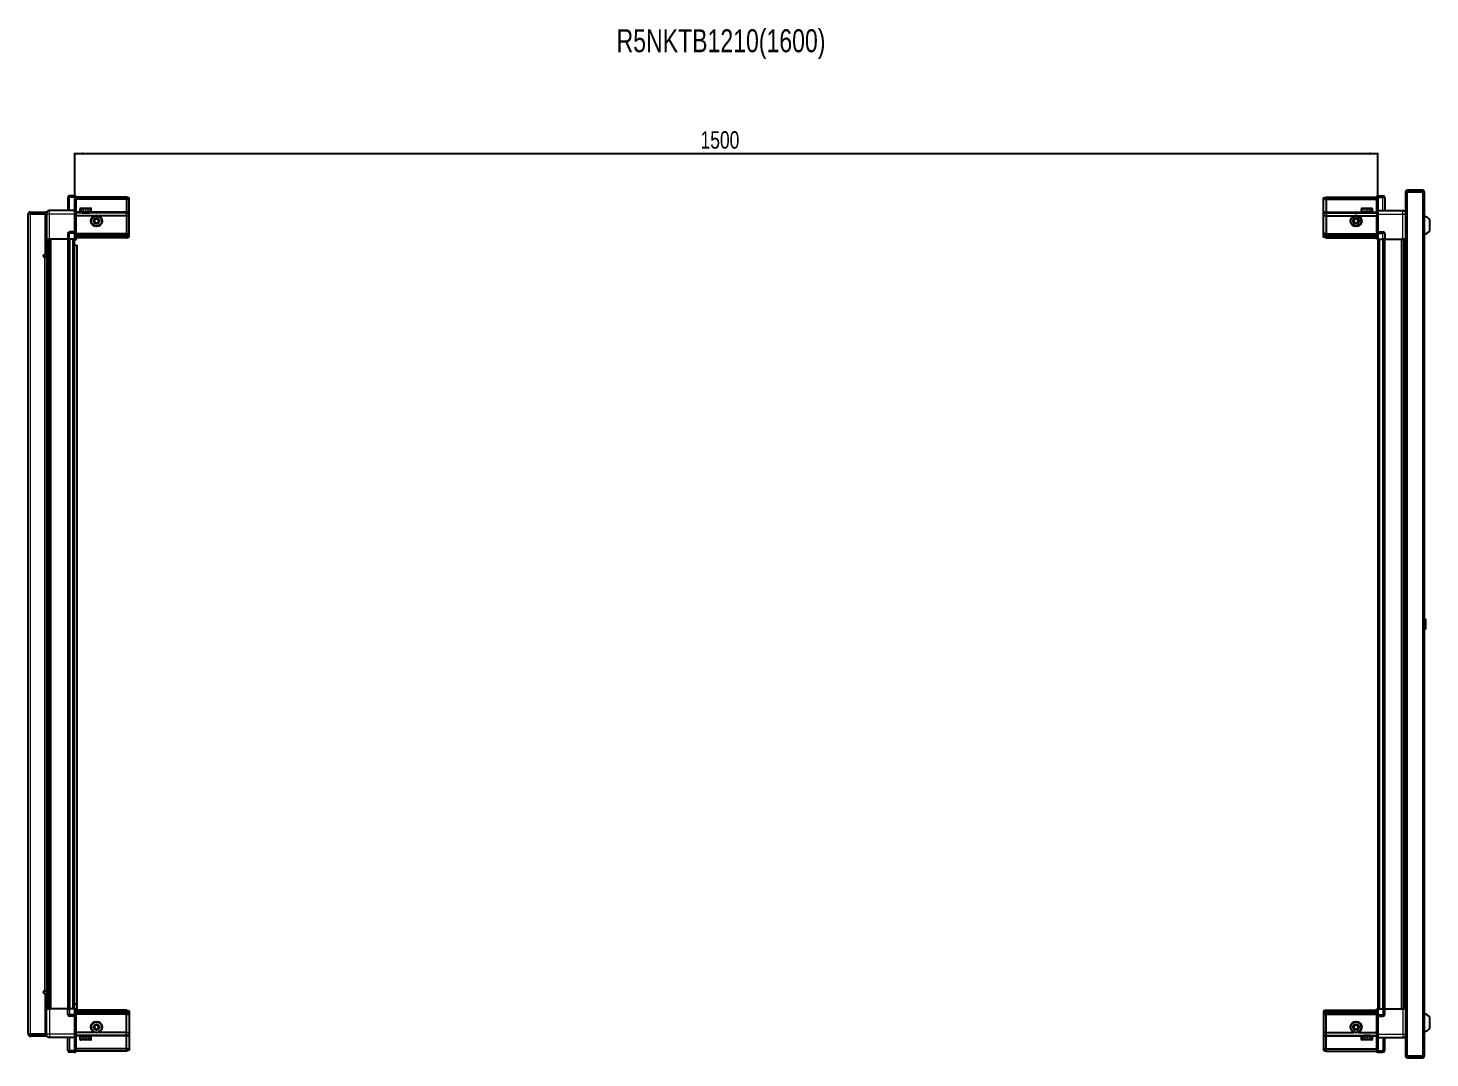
# Model space of a CAD drawing. Header units: millimetres. Extents: x 1315 to 5846, y -1245 to 1862.
# Drawn here: x 2843 to 4457, y 677 to 1862 of the extents above; entities that cross this region are included whole.
import ezdxf

# ---------------------------------------------------------------- set-up
doc = ezdxf.new("R2010")
doc.units = ezdxf.units.MM
doc.layers.add('FORMAT', color=7, linetype='Continuous')
doc.styles.add('SLDTEXTSTYLE0', font='TXT', dxfattribs={"width": 0.75})
doc.dimstyles.new('SLDDIMSTYLE0', dxfattribs={"dimtxt": 20, "dimasz": 10, "dimexe": 0, "dimexo": 0.0625, "dimgap": 5, "dimtad": 2, "dimdec": 1, "dimrnd": 1e-09, "dimzin": 12, "dimdsep": 46, "dimtxsty": 'SLDTEXTSTYLE0', "dimsah": 1, "dimcen": 0.09, "dimadec": 0, "dimazin": 3, "dimtfac": 1, "dimtofl": 0, "dimtmove": 0, "dimatfit": 3, "dimfxl": 0, "dimfrac": 2, "dimtolj": 1, "dimtzin": 12, "dimarcsym": 0})

# ---------------------------------------------------------------- blocks, each defined once
blk = doc.blocks.new('_D_6')
at = {"layer": 'FORMAT'}
for p, q in [((2897, 1619.3), (2897, 1718.8)), ((2897, 1717.8), (4397, 1717.8)), ((4397, 1619.3), (4397, 1718.8))]:
    blk.add_line(p, q, dxfattribs=at)
for points in [[(2897, 1717.8), (2907, 1716.3), (2907, 1719.4)], [(4397, 1717.8), (4387, 1719.4), (4387, 1716.3)]]:
    blk.add_solid(points, dxfattribs=at)
at = {"layer": 'FORMAT', "insert": (3617.4, 1743.6), "char_height": 20, "attachment_point": 1, "style": 'SLDTEXTSTYLE0'}
blk.add_mtext('1500', dxfattribs=at)

msp = doc.modelspace()

# ---------------------------------------------------------------- linework, layer by layer
at = {"color": 7, "linetype": 'Continuous', "lineweight": 25}
for p, q in [((2889.13, 1667.32), (2889.13, 1652.32)), ((2897.13, 1669.32), (2891.13, 1669.32)), ((2897.13, 1669.32), (2897.46, 1669.32)), ((2897.13, 1669.32), (2897.13, 1667.32)), ((2897.13, 1652.52), (2897.13, 1667.32)), ((2897.13, 1652.52), (2897.13, 1667.32)), ((2898.33, 1668.82), (2897.46, 1669.32)), ((2898.33, 1667.32), (2898.33, 1668.82)), ((2956.63, 1667.82), (2898.33, 1667.82)), ((2898.33, 1667.32), (2898.33, 1652.52)), ((2956.63, 1665.32), (2898.33, 1665.32)), ((2956.63, 1667.82), (2956.63, 1665.32)), ((2959.63, 1667.02), (2956.63, 1667.82)), ((2956.63, 1665.32), (2956.63, 1650.82)), ((2959.63, 1665.17), (2956.63, 1665.32)), ((2959.63, 1665.17), (2959.63, 1667.02)), ((2959.63, 1650.82), (2959.63, 1665.17)), ((4334.33, 1667.02), (4337.33, 1667.82)), ((4334.33, 1665.17), (4334.33, 1667.02)), ((4334.33, 1665.17), (4337.33, 1665.32)), ((4334.33, 1650.82), (4334.33, 1665.17)), ((4337.33, 1667.82), (4337.33, 1665.32)), ((4337.33, 1667.82), (4395.63, 1667.82)), ((4337.33, 1665.32), (4337.33, 1650.82)), ((4337.33, 1665.32), (4395.63, 1665.32)), ((4396.49, 1669.32), (4395.63, 1668.82)), ((4396.49, 1669.32), (4395.63, 1668.82)), ((4395.63, 1668.82), (4395.63, 1667.32)), ((4395.63, 1652.52), (4395.63, 1667.32)), ((4396.83, 1669.32), (4396.49, 1669.32)), ((4396.83, 1669.32), (4396.49, 1669.32)), ((4396.83, 1669.32), (4396.83, 1669.32)), ((4396.83, 1667.32), (4396.83, 1669.32)), ((4396.83, 1669.32), (4402.83, 1669.32)), ((4396.83, 1667.32), (4396.83, 1652.52)), ((4404.83, 1667.32), (4404.83, 1652.32)), ((4428.83, 1673.72), (4428.83, 1661.32)), ((4430.33, 1673.72), (4430.33, 1661.32)), ((4430.83, 1660.82), (4430.83, 1673.72)), ((4430.83, 1673.72), (4448.23, 1673.72)), ((4448.23, 1675.82), (4430.93, 1675.82)), ((4448.23, 1674.32), (4430.93, 1674.32)), ((4448.23, 1674.32), (4448.23, 1675.82)), ((4448.23, 1673.72), (4450.33, 1673.72)), ((4450.33, 1673.72), (4450.33, 678.92)), ((2845.13, 1648.47), (2843.63, 1648.47)), ((2843.63, 1647.97), (2843.63, 1648.47)), ((2843.63, 704.67), (2843.63, 1647.97)), ((2845.73, 1649.07), (2845.73, 1650.57)), ((2845.73, 1650.57), (2846.63, 1650.57)), ((2845.73, 1649.07), (2846.63, 1649.07)), ((2845.73, 1648.57), (2863.13, 1648.57)), ((2846.63, 1650.57), (2863.13, 1650.57)), ((2846.63, 1649.07), (2846.63, 1650.57)), ((2846.63, 1649.07), (2863.13, 1649.07)), ((2863.13, 1649.07), (2863.13, 1650.57)), ((2864.63, 1648.57), (2863.13, 1648.57)), ((2863.13, 1648.57), (2863.13, 1601.07)), ((2864.63, 1648.32), (2864.63, 1619.32)), ((2897.13, 1652.32), (2868.13, 1652.32)), ((2897.13, 1652.32), (2897.13, 1652.52)), ((2897.13, 1652.32), (2898.33, 1652.32)), ((2897.13, 1648.32), (2897.13, 1652.32)), ((2897.13, 1628.02), (2897.13, 1648.32)), ((2898.33, 1652.52), (2898.33, 1652.32)), ((2898.33, 1652.32), (2898.33, 1648.32)), ((2956.63, 1649.82), (2898.33, 1649.82)), ((2898.33, 1648.32), (2898.33, 1628.02)), ((2919.63, 1646.32), (2898.33, 1646.32)), ((2903.13, 1654.22), (2903.13, 1651.82)), ((2903.13, 1651.82), (2903.13, 1651.32)), ((2903.13, 1651.32), (2903.26, 1651.32)), ((2903.45, 1651.82), (2903.26, 1651.82)), ((2903.26, 1651.82), (2903.26, 1651.32)), ((2903.26, 1651.32), (2903.45, 1651.32)), ((2903.45, 1651.82), (2903.45, 1651.32)), ((2903.45, 1651.32), (2903.98, 1651.32)), ((2903.93, 1655.02), (2911.09, 1655.02)), ((2904.38, 1651.82), (2903.98, 1651.82)), ((2903.98, 1651.82), (2903.98, 1651.32)), ((2903.98, 1651.32), (2904.38, 1651.32)), ((2904.38, 1651.82), (2904.38, 1651.32)), ((2904.38, 1651.32), (2905.25, 1651.32)), ((2905.23, 1651.32), (2905.23, 1651.22)), ((2905.23, 1651.22), (2914.03, 1651.22)), ((2905.82, 1651.82), (2905.25, 1651.82)), ((2905.25, 1651.82), (2905.25, 1651.32)), ((2905.25, 1651.32), (2905.82, 1651.32)), ((2905.63, 1650.82), (2906.32, 1650.34)), ((2905.63, 1650.82), (2910.66, 1650.82)), ((2906.32, 1650.34), (2905.63, 1649.86)), ((2905.63, 1649.86), (2905.63, 1649.82)), ((2905.63, 1649.86), (2910.66, 1649.86)), ((2905.82, 1651.82), (2905.82, 1651.32)), ((2905.82, 1651.32), (2906.95, 1651.32)), ((2906.32, 1650.34), (2910.48, 1650.34)), ((2907.64, 1651.82), (2906.95, 1651.82)), ((2906.95, 1651.82), (2906.95, 1651.32)), ((2906.95, 1651.32), (2907.64, 1651.32)), ((2907.64, 1651.82), (2907.64, 1651.32)), ((2907.64, 1651.32), (2908.91, 1651.32)), ((2909.65, 1651.82), (2908.91, 1651.82)), ((2908.91, 1651.82), (2908.91, 1651.32)), ((2908.91, 1651.32), (2909.14, 1651.32)), ((2909.14, 1651.82), (2909.14, 1651.32)), ((2909.64, 1651.82), (2909.64, 1651.32)), ((2909.64, 1651.32), (2909.65, 1651.32)), ((2909.65, 1651.82), (2909.65, 1651.32)), ((2909.65, 1651.32), (2910.94, 1651.32)), ((2910.48, 1650.34), (2912.94, 1650.34)), ((2910.66, 1650.82), (2913.63, 1650.82)), ((2910.66, 1649.86), (2913.63, 1649.86)), ((2911.65, 1651.82), (2910.94, 1651.82)), ((2910.94, 1651.82), (2910.94, 1651.32)), ((2911, 1651.82), (2911, 1651.32)), ((2911, 1651.32), (2911.65, 1651.32)), ((2911.09, 1655.02), (2915.33, 1655.02)), ((2911.65, 1651.82), (2911.65, 1651.32)), ((2911.65, 1651.32), (2912.84, 1651.32)), ((2913.46, 1651.82), (2912.84, 1651.82)), ((2912.84, 1651.82), (2912.84, 1651.32)), ((2912.84, 1651.32), (2913.46, 1651.32)), ((2912.94, 1650.34), (2913.63, 1650.82)), ((2913.63, 1649.86), (2912.94, 1650.34)), ((2913.46, 1651.82), (2913.46, 1651.32)), ((2913.46, 1651.32), (2914.43, 1651.32)), ((2913.63, 1649.82), (2913.63, 1649.86)), ((2914.03, 1651.22), (2914.03, 1651.32)), ((2914.9, 1651.82), (2914.43, 1651.82)), ((2914.43, 1651.82), (2914.43, 1651.32)), ((2914.43, 1651.32), (2914.9, 1651.32)), ((2914.9, 1651.82), (2914.9, 1651.32)), ((2914.9, 1651.32), (2915.55, 1651.32)), ((2915.82, 1651.82), (2915.55, 1651.82)), ((2915.55, 1651.82), (2915.55, 1651.32)), ((2915.55, 1651.32), (2915.82, 1651.32)), ((2915.82, 1651.82), (2915.82, 1651.32)), ((2915.82, 1651.32), (2916.09, 1651.32)), ((2916.13, 1651.82), (2916.09, 1651.82)), ((2916.09, 1651.82), (2916.09, 1651.32)), ((2916.09, 1651.32), (2916.13, 1651.32)), ((2916.13, 1651.82), (2916.13, 1654.22)), ((2916.13, 1651.82), (2916.13, 1651.32)), ((2956.63, 1646.32), (2924.63, 1646.32)), ((2956.63, 1650.82), (2956.63, 1649.82)), ((2956.63, 1649.82), (2956.63, 1646.32)), ((2959.63, 1649.02), (2956.63, 1649.82)), ((2956.63, 1646.32), (2956.63, 1625.82)), ((2956.63, 1646.32), (2959.63, 1645.99)), ((2959.63, 1649.02), (2959.63, 1650.82)), ((2959.63, 1645.99), (2959.63, 1649.02)), ((2959.63, 1625.82), (2959.63, 1645.99)), ((4334.33, 1649.02), (4334.33, 1650.82)), ((4334.33, 1649.02), (4337.33, 1649.82)), ((4334.33, 1645.99), (4334.33, 1649.02)), ((4337.33, 1646.32), (4334.33, 1645.99)), ((4334.33, 1625.82), (4334.33, 1645.99)), ((4337.33, 1650.82), (4337.33, 1649.82)), ((4337.33, 1649.82), (4337.33, 1646.32)), ((4337.33, 1649.82), (4395.63, 1649.82)), ((4337.33, 1646.32), (4337.33, 1625.82)), ((4337.33, 1646.32), (4369.33, 1646.32)), ((4374.33, 1646.32), (4395.63, 1646.32)), ((4377.83, 1654.22), (4377.83, 1651.32)), ((4377.83, 1651.32), (4377.86, 1651.32)), ((4377.98, 1651.82), (4377.86, 1651.82)), ((4377.86, 1651.82), (4377.86, 1651.32)), ((4377.86, 1651.32), (4377.98, 1651.32)), ((4377.98, 1651.82), (4377.98, 1651.32)), ((4377.98, 1651.32), (4378.39, 1651.32)), ((4378.73, 1651.82), (4378.39, 1651.82)), ((4378.39, 1651.82), (4378.39, 1651.32)), ((4378.39, 1651.32), (4378.73, 1651.32)), ((4378.63, 1655.02), (4390.03, 1655.02)), ((4378.73, 1651.82), (4378.73, 1651.32)), ((4378.73, 1651.32), (4379.51, 1651.32)), ((4380.03, 1651.82), (4379.51, 1651.82)), ((4379.51, 1651.82), (4379.51, 1651.32)), ((4379.51, 1651.32), (4380.03, 1651.32)), ((4379.93, 1651.32), (4379.93, 1651.22)), ((4379.93, 1651.22), (4388.73, 1651.22)), ((4380.03, 1651.82), (4380.03, 1651.32)), ((4380.03, 1651.32), (4381.09, 1651.32)), ((4380.33, 1650.82), (4381.02, 1650.34)), ((4380.33, 1650.82), (4388.33, 1650.82)), ((4381.02, 1650.34), (4380.33, 1649.86)), ((4380.33, 1649.86), (4380.33, 1649.82)), ((4380.33, 1649.86), (4388.33, 1649.86)), ((4381.02, 1650.34), (4387.64, 1650.34)), ((4381.75, 1651.82), (4381.09, 1651.82)), ((4381.09, 1651.82), (4381.09, 1651.32)), ((4381.09, 1651.32), (4381.75, 1651.32)), ((4381.75, 1651.82), (4381.75, 1651.32)), ((4381.75, 1651.32), (4382.99, 1651.32)), ((4383.72, 1651.82), (4382.99, 1651.82)), ((4382.99, 1651.82), (4382.99, 1651.32)), ((4382.99, 1651.32), (4383.42, 1651.32)), ((4383.42, 1651.82), (4383.42, 1651.32)), ((4383.72, 1651.82), (4383.72, 1651.32)), ((4383.72, 1651.32), (4385.02, 1651.32)), ((4385.75, 1651.82), (4385.02, 1651.82)), ((4385.02, 1651.82), (4385.02, 1651.32)), ((4385.29, 1651.82), (4385.29, 1651.32)), ((4385.29, 1651.32), (4385.75, 1651.32)), ((4385.75, 1651.82), (4385.75, 1651.32)), ((4385.75, 1651.32), (4386.98, 1651.32)), ((4387.64, 1651.82), (4386.98, 1651.82)), ((4386.98, 1651.82), (4386.98, 1651.32)), ((4386.98, 1651.32), (4387.64, 1651.32)), ((4387.64, 1651.82), (4387.64, 1651.32)), ((4387.64, 1651.32), (4388.69, 1651.32)), ((4387.64, 1650.34), (4388.33, 1650.82)), ((4388.33, 1649.86), (4387.64, 1650.34)), ((4388.33, 1649.82), (4388.33, 1649.86)), ((4389.21, 1651.82), (4388.69, 1651.82)), ((4388.69, 1651.82), (4388.69, 1651.32)), ((4388.69, 1651.32), (4389.21, 1651.32)), ((4388.73, 1651.22), (4388.73, 1651.32)), ((4389.21, 1651.82), (4389.21, 1651.32)), ((4389.21, 1651.32), (4389.96, 1651.32)), ((4390.29, 1651.82), (4389.96, 1651.82)), ((4389.96, 1651.82), (4389.96, 1651.32)), ((4389.96, 1651.32), (4390.29, 1651.32)), ((4390.29, 1651.82), (4390.29, 1651.32)), ((4390.29, 1651.32), (4390.69, 1651.32)), ((4390.8, 1651.82), (4390.69, 1651.82)), ((4390.69, 1651.82), (4390.69, 1651.32)), ((4390.69, 1651.32), (4390.8, 1651.32)), ((4390.8, 1651.82), (4390.8, 1651.32)), ((4390.8, 1651.32), (4390.83, 1651.32)), ((4390.83, 1651.32), (4390.83, 1654.22)), ((4395.63, 1652.32), (4395.63, 1652.52)), ((4396.83, 1652.32), (4395.63, 1652.32)), ((4395.63, 1648.32), (4395.63, 1652.32)), ((4395.63, 1628.02), (4395.63, 1648.32)), ((4396.83, 1652.52), (4396.83, 1652.32)), ((4396.83, 1652.32), (4396.83, 1648.32)), ((4396.83, 1652.32), (4425.83, 1652.32)), ((4396.83, 1648.32), (4396.83, 1628.02)), ((4428.73, 1660.82), (4428.73, 691.82)), ((4428.73, 1660.82), (4430.83, 1660.82)), ((4428.83, 1661.32), (4430.33, 1661.32)), ((2843.63, 1643.96), (2843.33, 1643.96)), ((2843.33, 1632.39), (2843.33, 1643.96)), ((2843.33, 1632.39), (2843.63, 1632.39)), ((4456.93, 1629.32), (4456.93, 1641.32)), ((2863.13, 1622.07), (2864.63, 1622.07)), ((2864.63, 1619.32), (2863.13, 1619.32)), ((2865.28, 733.32), (2865.28, 1619.32)), ((2867.07, 1619.32), (2867.07, 733.32)), ((2867.1, 1619.32), (2867.1, 733.32)), ((2889.13, 1619.32), (2868.13, 1619.32)), ((2889.13, 1625.82), (2889.13, 1619.32)), ((2889.13, 1619.32), (2891.13, 1619.32)), ((2889.78, 733.32), (2889.78, 1619.32)), ((2897.13, 1627.82), (2891.13, 1627.82)), ((2897.13, 1619.32), (2891.13, 1619.32)), ((2896.98, 733.32), (2896.98, 1619.32)), ((2897.13, 1627.82), (2897.13, 1628.02)), ((2897.13, 1627.82), (2897.13, 1625.82)), ((2897.13, 1627.82), (2898.33, 1627.82)), ((2897.13, 1619.32), (2897.13, 1625.82)), ((2897.13, 1619.32), (2897.13, 1625.82)), ((2897.13, 1619.32), (2897.46, 1619.32)), ((2897.13, 1619.32), (2897.13, 1619.32)), ((2897.46, 1619.32), (2897.46, 1625.82)), ((2898.33, 1619.32), (2897.46, 1619.32)), ((2897.46, 1619.32), (2897.46, 1619.32)), ((2898.33, 1628.02), (2898.33, 1627.82)), ((2898.33, 1627.15), (2898.33, 1627.82)), ((2898.33, 1627.15), (2898.33, 1619.32)), ((2956.63, 1624.82), (2898.33, 1624.82)), ((2956.63, 1623.82), (2898.33, 1623.82)), ((2956.63, 1622.32), (2898.33, 1622.32)), ((2956.63, 1620.82), (2898.33, 1620.82)), ((2956.63, 1625.82), (2956.63, 1624.82)), ((2956.63, 1624.82), (2956.63, 1623.82)), ((2956.63, 1624.82), (2959.63, 1624.02)), ((2956.63, 1623.82), (2956.63, 1622.32)), ((2956.63, 1623.82), (2959.63, 1623.28)), ((2956.63, 1622.32), (2959.63, 1622.78)), ((2956.63, 1622.32), (2956.63, 1620.82)), ((2956.63, 1620.82), (2959.63, 1621.63)), ((2959.63, 1624.02), (2959.63, 1625.82)), ((2959.63, 1623.28), (2959.63, 1624.02)), ((2959.63, 1622.78), (2959.63, 1623.28)), ((2959.63, 1621.63), (2959.63, 1622.78)), ((4334.33, 1624.02), (4334.33, 1625.82)), ((4337.33, 1624.82), (4334.33, 1624.02)), ((4334.33, 1623.28), (4334.33, 1624.02)), ((4337.33, 1623.82), (4334.33, 1623.28)), ((4334.33, 1622.78), (4334.33, 1623.28)), ((4334.33, 1621.63), (4334.33, 1622.78)), ((4337.33, 1622.32), (4334.33, 1622.78)), ((4337.33, 1620.82), (4334.33, 1621.63)), ((4337.33, 1625.82), (4337.33, 1624.82)), ((4337.33, 1624.82), (4337.33, 1623.82)), ((4337.33, 1624.82), (4395.63, 1624.82)), ((4337.33, 1623.82), (4337.33, 1622.32)), ((4337.33, 1623.82), (4395.63, 1623.82)), ((4337.33, 1622.32), (4337.33, 1620.82)), ((4337.33, 1622.32), (4395.63, 1622.32)), ((4337.33, 1620.82), (4395.63, 1620.82)), ((4395.63, 1627.82), (4395.63, 1628.02)), ((4396.83, 1627.82), (4395.63, 1627.82)), ((4395.63, 1627.82), (4395.63, 1627.15)), ((4395.63, 1619.32), (4395.63, 1627.15)), ((4396.49, 1619.32), (4395.63, 1619.32)), ((4396.49, 1625.82), (4396.49, 1619.32)), ((4396.83, 1619.32), (4396.49, 1619.32)), ((4396.83, 1628.02), (4396.83, 1627.82)), ((4396.83, 1625.82), (4396.83, 1627.82)), ((4396.83, 1627.82), (4402.83, 1627.82)), ((4396.83, 1625.82), (4396.83, 1627.82)), ((4396.83, 1625.82), (4396.83, 1619.32)), ((4396.83, 1619.32), (4402.83, 1619.32)), ((4396.98, 1619.32), (4396.98, 733.32)), ((4404.83, 1619.32), (4402.83, 1619.32)), ((4404.18, 1619.32), (4404.18, 733.32)), ((4404.83, 1625.82), (4404.83, 1619.32)), ((4404.83, 1619.32), (4425.83, 1619.32)), ((4426.85, 733.32), (4426.85, 1619.32)), ((4426.88, 733.32), (4426.88, 1619.32)), ((4428.68, 1619.32), (4428.68, 733.32)), ((2863.13, 1601.07), (2861.78, 1601.07)), ((2861.78, 1599.07), (2862.53, 1599.07)), ((2862.53, 1599.07), (2864.63, 1599.07)), ((2864.63, 1599.07), (2864.63, 753.57)), ((2896.98, 1612.32), (2899.48, 1612.32)), ((2899.48, 1612.32), (2899.48, 738.82)), ((2843.63, 1182.11), (2843.33, 1182.11)), ((2843.33, 1170.54), (2843.33, 1182.11)), ((2865.13, 1185.82), (2865.13, 1166.82)), ((4451.31, 1182.11), (4450.33, 1181.12)), ((4451.83, 1182.11), (4451.31, 1182.11)), ((4451.31, 1182.11), (4451.31, 1170.54)), ((4451.83, 1182.11), (4451.83, 1170.54)), ((2843.33, 1170.54), (2843.63, 1170.54)), ((4450.33, 1171.52), (4451.31, 1170.54)), ((4451.31, 1170.54), (4451.83, 1170.54)), ((2862.53, 753.57), (2861.78, 753.57)), ((2861.78, 751.57), (2863.13, 751.57)), ((2864.63, 753.57), (2862.53, 753.57)), ((2863.13, 751.57), (2863.13, 704.07)), ((2864.63, 733.32), (2863.13, 733.32)), ((2864.63, 730.57), (2863.13, 730.57)), ((2864.63, 704.32), (2864.63, 733.32)), ((2889.13, 733.32), (2868.13, 733.32)), ((2889.13, 726.82), (2889.13, 733.32)), ((2889.13, 733.32), (2891.13, 733.32)), ((2897.13, 733.32), (2891.13, 733.32)), ((2899.48, 738.82), (2896.98, 738.82)), ((2897.13, 726.82), (2897.13, 733.32)), ((2897.13, 733.32), (2897.46, 733.32)), ((2897.13, 726.82), (2897.13, 724.82)), ((2897.13, 726.82), (2897.13, 724.82)), ((2897.46, 726.82), (2897.46, 733.32)), ((2897.46, 733.32), (2898.33, 733.32)), ((2898.33, 733.32), (2898.33, 725.5)), ((2956.63, 731.82), (2898.33, 731.82)), ((2956.63, 730.32), (2898.33, 730.32)), ((2956.63, 728.82), (2898.33, 728.82)), ((2956.63, 727.82), (2898.33, 727.82)), ((2899.48, 738.82), (2899.48, 731.82)), ((2956.63, 730.32), (2956.63, 731.82)), ((2956.63, 731.82), (2959.63, 731.02)), ((2956.63, 728.82), (2956.63, 730.32)), ((2956.63, 730.32), (2959.63, 729.87)), ((2956.63, 728.82), (2959.63, 729.37)), ((2956.63, 727.82), (2956.63, 728.82)), ((2956.63, 727.82), (2959.63, 728.63)), ((2956.63, 726.82), (2956.63, 727.82)), ((2956.63, 706.32), (2956.63, 726.82)), ((2959.63, 731.02), (2959.63, 729.87)), ((2959.63, 729.87), (2959.63, 729.37)), ((2959.63, 729.37), (2959.63, 728.63)), ((2959.63, 728.63), (2959.63, 726.82)), ((2959.63, 726.82), (2959.63, 706.66)), ((4337.33, 731.82), (4334.33, 731.02)), ((4334.33, 731.02), (4334.33, 729.87)), ((4337.33, 730.32), (4334.33, 729.87)), ((4334.33, 729.87), (4334.33, 729.37)), ((4337.33, 728.82), (4334.33, 729.37)), ((4334.33, 729.37), (4334.33, 728.63)), ((4337.33, 727.82), (4334.33, 728.63)), ((4334.33, 728.63), (4334.33, 726.82)), ((4334.33, 726.82), (4334.33, 706.66)), ((4337.33, 730.32), (4337.33, 731.82)), ((4337.33, 731.82), (4395.63, 731.82)), ((4337.33, 728.82), (4337.33, 730.32)), ((4337.33, 730.32), (4395.63, 730.32)), ((4337.33, 728.82), (4395.63, 728.82)), ((4337.33, 727.82), (4337.33, 728.82)), ((4337.33, 727.82), (4395.63, 727.82)), ((4337.33, 726.82), (4337.33, 727.82)), ((4337.33, 706.32), (4337.33, 726.82)), ((4395.63, 725.5), (4395.63, 733.32)), ((4395.63, 733.32), (4396.49, 733.32)), ((4396.49, 733.32), (4396.49, 733.32)), ((4396.49, 733.32), (4396.49, 726.82)), ((4396.83, 733.32), (4396.49, 733.32)), ((4396.83, 733.32), (4396.83, 733.32)), ((4396.83, 733.32), (4396.83, 726.82)), ((4396.83, 733.32), (4402.83, 733.32)), ((4396.83, 733.32), (4396.83, 726.82)), ((4396.83, 724.82), (4396.83, 726.82)), ((4404.83, 733.32), (4402.83, 733.32)), ((4404.83, 726.82), (4404.83, 733.32)), ((4404.83, 733.32), (4425.83, 733.32)), ((2843.63, 720.26), (2843.33, 720.26)), ((2843.33, 710.58), (2843.33, 720.26)), ((2843.33, 708.69), (2843.33, 710.58)), ((2897.13, 724.82), (2891.13, 724.82)), ((2897.13, 724.82), (2898.33, 724.82)), ((2897.13, 724.62), (2897.13, 724.82)), ((2897.13, 704.32), (2897.13, 724.62)), ((2898.33, 724.82), (2898.33, 725.5)), ((2898.33, 724.82), (2898.33, 724.62)), ((2898.33, 724.62), (2898.33, 704.32)), ((4395.63, 725.5), (4395.63, 724.82)), ((4396.83, 724.82), (4395.63, 724.82)), ((4395.63, 724.62), (4395.63, 724.82)), ((4395.63, 704.32), (4395.63, 724.62)), ((4396.83, 724.82), (4396.83, 724.62)), ((4396.83, 724.82), (4402.83, 724.82)), ((4396.83, 724.62), (4396.83, 704.32)), ((4456.93, 711.32), (4456.93, 723.32)), ((2843.33, 708.69), (2843.63, 708.69)), ((2843.63, 704.17), (2843.63, 704.67)), ((2845.13, 704.17), (2843.63, 704.17)), ((2863.13, 704.07), (2845.73, 704.07)), ((2845.73, 703.57), (2845.73, 702.07)), ((2845.73, 703.57), (2846.63, 703.57)), ((2845.73, 702.07), (2846.63, 702.07)), ((2846.63, 703.57), (2846.63, 702.07)), ((2863.13, 703.57), (2846.63, 703.57)), ((2863.13, 702.07), (2846.63, 702.07)), ((2863.13, 704.07), (2864.63, 704.07)), ((2863.13, 703.57), (2863.13, 702.07)), ((2897.13, 700.32), (2868.13, 700.32)), ((2889.13, 685.32), (2889.13, 700.32)), ((2897.13, 700.32), (2897.13, 704.32)), ((2897.13, 700.32), (2898.33, 700.32)), ((2897.13, 700.12), (2897.13, 700.32)), ((2897.13, 685.32), (2897.13, 700.12)), ((2919.63, 706.32), (2898.33, 706.32)), ((2898.33, 704.32), (2898.33, 700.32)), ((2956.63, 702.82), (2898.33, 702.82)), ((2898.33, 700.32), (2898.33, 700.12)), ((2898.33, 700.12), (2898.33, 685.32)), ((2903.13, 701.32), (2903.13, 698.42)), ((2903.22, 701.32), (2903.13, 701.32)), ((2903.22, 700.82), (2903.22, 701.32)), ((2903.39, 701.32), (2903.22, 701.32)), ((2903.22, 700.82), (2903.39, 700.82)), ((2903.39, 700.82), (2903.39, 701.32)), ((2903.88, 701.32), (2903.39, 701.32)), ((2903.88, 700.82), (2903.88, 701.32)), ((2904.26, 701.32), (2903.88, 701.32)), ((2903.88, 700.82), (2904.26, 700.82)), ((2904.08, 697.62), (2903.93, 697.62)), ((2915.33, 697.62), (2904.08, 697.62)), ((2904.26, 700.82), (2904.26, 701.32)), ((2905.1, 701.32), (2904.26, 701.32)), ((2905.1, 700.82), (2905.1, 701.32)), ((2905.66, 701.32), (2905.1, 701.32)), ((2905.1, 700.82), (2905.66, 700.82)), ((2905.23, 701.42), (2905.23, 701.32)), ((2910.62, 701.42), (2905.23, 701.42)), ((2905.63, 702.82), (2905.63, 702.79)), ((2905.63, 702.79), (2906.32, 702.31)), ((2905.73, 702.79), (2905.63, 702.79)), ((2906.32, 702.31), (2905.63, 701.82)), ((2905.73, 701.82), (2905.63, 701.82)), ((2905.66, 700.82), (2905.66, 701.32)), ((2906.76, 701.32), (2905.66, 701.32)), ((2913.63, 702.79), (2905.73, 702.79)), ((2913.63, 701.82), (2905.73, 701.82)), ((2906.4, 702.31), (2906.32, 702.31)), ((2912.94, 702.31), (2906.4, 702.31)), ((2906.76, 700.82), (2906.76, 701.32)), ((2907.44, 701.32), (2906.76, 701.32)), ((2906.76, 700.82), (2907.44, 700.82)), ((2907.44, 700.82), (2907.44, 701.32)), ((2908.71, 701.32), (2907.44, 701.32)), ((2908.71, 700.82), (2908.71, 701.32)), ((2909, 701.32), (2908.71, 701.32)), ((2908.71, 700.82), (2909.44, 700.82)), ((2909, 700.82), (2909, 701.32)), ((2909.44, 700.82), (2909.44, 701.32)), ((2910.74, 701.32), (2909.44, 701.32)), ((2914.03, 701.42), (2910.62, 701.42)), ((2910.74, 700.82), (2910.74, 701.32)), ((2910.74, 700.82), (2911.46, 700.82)), ((2910.87, 700.82), (2910.87, 701.32)), ((2911.46, 701.32), (2910.87, 701.32)), ((2911.46, 700.82), (2911.46, 701.32)), ((2912.66, 701.32), (2911.46, 701.32)), ((2912.66, 700.82), (2912.66, 701.32)), ((2913.3, 701.32), (2912.66, 701.32)), ((2912.66, 700.82), (2913.3, 700.82)), ((2912.94, 702.31), (2913.63, 702.79)), ((2913.63, 701.82), (2912.94, 702.31)), ((2913.3, 700.82), (2913.3, 701.32)), ((2914.29, 701.32), (2913.3, 701.32)), ((2913.63, 702.79), (2913.63, 702.82)), ((2914.03, 701.32), (2914.03, 701.42)), ((2914.29, 700.82), (2914.29, 701.32)), ((2914.77, 701.32), (2914.29, 701.32)), ((2914.29, 700.82), (2914.77, 700.82)), ((2914.77, 700.82), (2914.77, 701.32)), ((2915.46, 701.32), (2914.77, 701.32)), ((2915.46, 700.82), (2915.46, 701.32)), ((2915.75, 701.32), (2915.46, 701.32)), ((2915.46, 700.82), (2915.75, 700.82)), ((2915.75, 700.82), (2915.75, 701.32)), ((2916.06, 701.32), (2915.75, 701.32)), ((2916.06, 700.82), (2916.06, 701.32)), ((2916.12, 701.32), (2916.06, 701.32)), ((2916.06, 700.82), (2916.12, 700.82)), ((2916.12, 700.82), (2916.12, 701.32)), ((2916.13, 701.32), (2916.12, 701.32)), ((2916.13, 698.42), (2916.13, 701.32)), ((2956.63, 706.32), (2924.63, 706.32)), ((2956.63, 706.32), (2959.63, 706.66)), ((2956.63, 702.82), (2956.63, 706.32)), ((2959.63, 703.63), (2956.63, 702.82)), ((2956.63, 701.82), (2956.63, 702.82)), ((2956.63, 687.32), (2956.63, 701.82)), ((2959.63, 706.66), (2959.63, 703.63)), ((2959.63, 703.63), (2959.63, 701.82)), ((2959.63, 701.82), (2959.63, 687.48)), ((4337.33, 706.32), (4334.33, 706.66)), ((4334.33, 706.66), (4334.33, 703.63)), ((4334.33, 703.63), (4337.33, 702.82)), ((4334.33, 703.63), (4334.33, 701.82)), ((4334.33, 701.82), (4334.33, 687.48)), ((4337.33, 706.32), (4369.33, 706.32)), ((4337.33, 702.82), (4337.33, 706.32)), ((4337.33, 702.82), (4395.63, 702.82)), ((4337.33, 701.82), (4337.33, 702.82)), ((4337.33, 687.32), (4337.33, 701.82)), ((4374.33, 706.32), (4395.63, 706.32)), ((4377.83, 701.32), (4377.83, 698.42)), ((4377.85, 701.32), (4377.83, 701.32)), ((4377.85, 700.82), (4377.85, 701.32)), ((4377.94, 701.32), (4377.85, 701.32)), ((4377.85, 700.82), (4377.94, 700.82)), ((4377.94, 700.82), (4377.94, 701.32)), ((4378.32, 701.32), (4377.94, 701.32)), ((4378.32, 700.82), (4378.32, 701.32)), ((4378.63, 701.32), (4378.32, 701.32)), ((4378.32, 700.82), (4378.63, 700.82)), ((4378.63, 700.82), (4378.63, 701.32)), ((4379.37, 701.32), (4378.63, 701.32)), ((4390.03, 697.62), (4378.63, 697.62)), ((4379.37, 700.82), (4379.37, 701.32)), ((4379.88, 701.32), (4379.37, 701.32)), ((4379.37, 700.82), (4379.88, 700.82)), ((4379.88, 700.82), (4379.88, 701.32)), ((4380.92, 701.32), (4379.88, 701.32)), ((4379.93, 701.42), (4379.93, 701.32)), ((4388.73, 701.42), (4379.93, 701.42)), ((4380.33, 702.82), (4380.33, 702.79)), ((4380.33, 702.79), (4381.02, 702.31)), ((4388.33, 702.79), (4380.33, 702.79)), ((4381.02, 702.31), (4380.33, 701.82)), ((4388.33, 701.82), (4380.33, 701.82)), ((4380.92, 700.82), (4380.92, 701.32)), ((4381.57, 701.32), (4380.92, 701.32)), ((4380.92, 700.82), (4381.57, 700.82)), ((4387.64, 702.31), (4381.02, 702.31)), ((4381.57, 700.82), (4381.57, 701.32)), ((4382.79, 701.32), (4381.57, 701.32)), ((4382.79, 700.82), (4382.79, 701.32)), ((4383.29, 701.32), (4382.79, 701.32)), ((4382.79, 700.82), (4383.52, 700.82)), ((4383.29, 700.82), (4383.29, 701.32)), ((4383.52, 700.82), (4383.52, 701.32)), ((4384.82, 701.32), (4383.52, 701.32)), ((4384.82, 700.82), (4384.82, 701.32)), ((4384.82, 700.82), (4385.55, 700.82)), ((4385.16, 700.82), (4385.16, 701.32)), ((4385.55, 701.32), (4385.16, 701.32)), ((4385.55, 700.82), (4385.55, 701.32)), ((4386.8, 701.32), (4385.55, 701.32)), ((4386.8, 700.82), (4386.8, 701.32)), ((4387.46, 701.32), (4386.8, 701.32)), ((4386.8, 700.82), (4387.46, 700.82)), ((4387.46, 700.82), (4387.46, 701.32)), ((4388.54, 701.32), (4387.46, 701.32)), ((4387.64, 702.31), (4388.33, 702.79)), ((4388.33, 701.82), (4387.64, 702.31)), ((4388.33, 702.79), (4388.33, 702.82)), ((4388.54, 700.82), (4388.54, 701.32)), ((4389.07, 701.32), (4388.54, 701.32)), ((4388.54, 700.82), (4389.07, 700.82)), ((4388.73, 701.32), (4388.73, 701.42)), ((4389.07, 700.82), (4389.07, 701.32)), ((4389.86, 701.32), (4389.07, 701.32)), ((4389.86, 700.82), (4389.86, 701.32)), ((4390.21, 701.32), (4389.86, 701.32)), ((4389.86, 700.82), (4390.21, 700.82)), ((4390.21, 700.82), (4390.21, 701.32)), ((4390.64, 701.32), (4390.21, 701.32)), ((4390.64, 700.82), (4390.64, 701.32)), ((4390.78, 701.32), (4390.64, 701.32)), ((4390.64, 700.82), (4390.78, 700.82)), ((4390.78, 700.82), (4390.78, 701.32)), ((4390.83, 701.32), (4390.78, 701.32)), ((4390.83, 698.42), (4390.83, 701.32)), ((4395.63, 700.32), (4395.63, 704.32)), ((4396.83, 700.32), (4395.63, 700.32)), ((4395.63, 700.12), (4395.63, 700.32)), ((4395.63, 685.32), (4395.63, 700.12)), ((4396.83, 704.32), (4396.83, 700.32)), ((4396.83, 700.32), (4396.83, 700.12)), ((4396.83, 700.32), (4425.83, 700.32)), ((4396.83, 700.12), (4396.83, 685.32)), ((4396.83, 700.12), (4396.83, 685.32)), ((4404.83, 685.32), (4404.83, 700.32)), ((2897.13, 683.32), (2891.13, 683.32)), ((2897.13, 685.32), (2897.13, 683.32)), ((2897.13, 683.32), (2897.13, 683.32)), ((2897.13, 683.32), (2897.46, 683.32)), ((2897.13, 683.32), (2897.46, 683.32)), ((2897.46, 683.32), (2898.33, 683.82)), ((2897.46, 683.32), (2898.33, 683.82)), ((2956.63, 687.32), (2898.33, 687.32)), ((2898.33, 683.82), (2898.33, 685.32)), ((2956.63, 684.82), (2898.33, 684.82)), ((2959.63, 687.48), (2956.63, 687.32)), ((2956.63, 684.82), (2956.63, 687.32)), ((2959.63, 685.63), (2956.63, 684.82)), ((2959.63, 687.48), (2959.63, 685.63)), ((4334.33, 687.48), (4337.33, 687.32)), ((4334.33, 687.48), (4334.33, 685.63)), ((4334.33, 685.63), (4337.33, 684.82)), ((4337.33, 687.32), (4395.63, 687.32)), ((4337.33, 684.82), (4337.33, 687.32)), ((4337.33, 684.82), (4395.63, 684.82)), ((4395.63, 685.32), (4395.63, 683.82)), ((4395.63, 683.82), (4396.49, 683.32)), ((4396.83, 683.32), (4396.49, 683.32)), ((4396.83, 683.32), (4396.83, 685.32)), ((4396.83, 683.32), (4402.83, 683.32)), ((4430.83, 691.82), (4428.73, 691.82)), ((4428.83, 691.32), (4430.33, 691.32)), ((4428.83, 691.32), (4428.83, 678.92)), ((4430.33, 691.32), (4430.33, 678.92)), ((4430.83, 678.92), (4430.83, 691.82)), ((4448.23, 678.92), (4430.83, 678.92)), ((4430.93, 678.32), (4448.23, 678.32)), ((4450.33, 678.92), (4448.23, 678.92)), ((4448.23, 678.32), (4448.23, 676.82)), ((4430.93, 676.82), (4448.23, 676.82))]:
    msp.add_line(p, q, dxfattribs=at)
at = {"color": 8, "linetype": 'Continuous', "lineweight": 18}
for p, q in [((2891.13, 1667.32), (2889.13, 1667.32)), ((2891.13, 1667.32), (2891.13, 1669.32)), ((2891.13, 1652.32), (2891.13, 1667.32)), ((2897.13, 1667.32), (2891.13, 1667.32)), ((2897.13, 1667.32), (2898.33, 1667.32)), ((4396.83, 1667.32), (4395.63, 1667.32)), ((4396.83, 1667.32), (4402.83, 1667.32)), ((4402.83, 1667.32), (4402.83, 1669.32)), ((4402.83, 1652.32), (4402.83, 1667.32)), ((4402.83, 1667.32), (4404.83, 1667.32)), ((4430.33, 1673.72), (4428.83, 1673.72)), ((4430.93, 1674.32), (4430.93, 1675.82)), ((4448.23, 1673.72), (4448.23, 678.92)), ((2845.73, 1648.57), (2845.73, 704.07)), ((2868.13, 1619.32), (2868.13, 1648.32)), ((2897.13, 1648.32), (2868.13, 1648.32)), ((2897.13, 1652.52), (2898.33, 1652.52)), ((2897.13, 1648.32), (2898.33, 1648.32)), ((2905.63, 1650.82), (2898.33, 1650.82)), ((2903.13, 1654.22), (2911.3, 1654.22)), ((2911.3, 1654.22), (2916.13, 1654.22)), ((2956.63, 1650.82), (2913.63, 1650.82)), ((2959.63, 1650.82), (2956.63, 1650.82)), ((4334.33, 1650.82), (4337.33, 1650.82)), ((4337.33, 1650.82), (4380.33, 1650.82)), ((4377.83, 1654.22), (4390.83, 1654.22)), ((4388.33, 1650.82), (4395.63, 1650.82)), ((4395.63, 1652.52), (4396.83, 1652.52)), ((4396.83, 1648.32), (4395.63, 1648.32)), ((4396.83, 1648.32), (4425.83, 1648.32)), ((4425.83, 1619.32), (4425.83, 1648.32)), ((4430.83, 1660.82), (4430.83, 691.82)), ((2864.63, 1599.07), (2864.63, 1619.32)), ((2865.86, 1619.32), (2865.86, 733.32)), ((2868.31, 733.32), (2868.31, 1619.32)), ((2869.72, 1619.32), (2869.72, 733.32)), ((2889.13, 1625.82), (2891.13, 1625.82)), ((2889.13, 733.32), (2889.13, 1619.32)), ((2891.13, 1625.82), (2891.13, 1627.82)), ((2891.13, 1619.32), (2891.13, 1625.82)), ((2897.13, 1625.82), (2891.13, 1625.82)), ((2891.78, 733.32), (2891.78, 1619.32)), ((2894.98, 733.32), (2894.98, 1619.32)), ((2897.13, 1628.02), (2898.33, 1628.02)), ((2897.13, 1625.82), (2897.46, 1625.82)), ((2897.13, 1619.32), (2897.46, 1619.32)), ((2956.63, 1625.82), (2898.33, 1625.82)), ((2956.63, 1625.82), (2959.63, 1625.82)), ((4337.33, 1625.82), (4334.33, 1625.82)), ((4337.33, 1625.82), (4395.63, 1625.82)), ((4395.63, 1628.02), (4396.83, 1628.02)), ((4396.83, 1625.82), (4396.49, 1625.82)), ((4396.83, 1625.82), (4402.83, 1625.82)), ((4398.98, 1619.32), (4398.98, 733.32)), ((4402.18, 1619.32), (4402.18, 733.32)), ((4402.83, 1625.82), (4402.83, 1627.82)), ((4404.83, 1625.82), (4402.83, 1625.82)), ((4402.83, 1619.32), (4402.83, 1625.82)), ((4404.83, 1619.32), (4404.83, 733.32)), ((4424.23, 733.32), (4424.23, 1619.32)), ((4425.64, 1619.32), (4425.64, 733.32)), ((4428.09, 733.32), (4428.09, 1619.32)), ((2862.53, 753.57), (2862.53, 1599.07)), ((2864.63, 733.32), (2864.63, 753.57)), ((2868.13, 733.32), (2868.13, 704.32)), ((2889.13, 726.82), (2891.13, 726.82)), ((2891.13, 733.32), (2891.13, 726.82)), ((2891.13, 726.82), (2891.13, 724.82)), ((2897.13, 726.82), (2891.13, 726.82)), ((2897.13, 726.82), (2897.46, 726.82)), ((2956.63, 726.82), (2898.33, 726.82)), ((2956.63, 726.82), (2959.63, 726.82)), ((4337.33, 726.82), (4334.33, 726.82)), ((4337.33, 726.82), (4395.63, 726.82)), ((4396.83, 733.32), (4396.49, 733.32)), ((4396.83, 726.82), (4396.49, 726.82)), ((4396.83, 726.82), (4402.83, 726.82)), ((4402.83, 733.32), (4402.83, 726.82)), ((4402.83, 726.82), (4402.83, 724.82)), ((4404.83, 726.82), (4402.83, 726.82)), ((4425.83, 733.32), (4425.83, 704.32)), ((2898.33, 724.62), (2897.13, 724.62)), ((4396.83, 724.62), (4395.63, 724.62)), ((2897.13, 704.32), (2868.13, 704.32)), ((2891.13, 700.32), (2891.13, 685.32)), ((2897.13, 704.32), (2898.33, 704.32)), ((2898.33, 700.12), (2897.13, 700.12)), ((2905.63, 701.82), (2898.33, 701.82)), ((2903.3, 698.42), (2903.13, 698.42)), ((2916.13, 698.42), (2903.3, 698.42)), ((2956.63, 701.82), (2913.63, 701.82)), ((2959.63, 701.82), (2956.63, 701.82)), ((4334.33, 701.82), (4337.33, 701.82)), ((4337.33, 701.82), (4380.33, 701.82)), ((4390.83, 698.42), (4377.83, 698.42)), ((4388.33, 701.82), (4395.63, 701.82)), ((4396.83, 704.32), (4395.63, 704.32)), ((4396.83, 700.12), (4395.63, 700.12)), ((4396.83, 704.32), (4425.83, 704.32)), ((4402.83, 700.32), (4402.83, 685.32)), ((2891.13, 685.32), (2889.13, 685.32)), ((2891.13, 685.32), (2891.13, 683.32)), ((2897.13, 685.32), (2891.13, 685.32)), ((2897.13, 685.32), (2898.33, 685.32)), ((4396.83, 685.32), (4395.63, 685.32)), ((4396.83, 685.32), (4402.83, 685.32)), ((4402.83, 685.32), (4404.83, 685.32)), ((4402.83, 685.32), (4402.83, 683.32)), ((4430.33, 678.92), (4428.83, 678.92)), ((4430.93, 678.32), (4430.93, 676.82))]:
    msp.add_line(p, q, dxfattribs=at)
at = {"color": 7, "linetype": 'Continuous', "lineweight": 25}
for centre, radius in [((2922.13, 1640.32), 6.5), ((4371.83, 1640.32), 6.5), ((2922.13, 1640.32), 3.46), ((4371.83, 1640.32), 3.46), ((2922.13, 712.32), 6.5), ((2922.13, 712.32), 3.46), ((4371.83, 712.32), 6.5), ((4371.83, 712.32), 3.46)]:
    msp.add_circle(centre, radius, dxfattribs=at)
at = {"color": 8, "linetype": 'Continuous', "lineweight": 18}
for centre in [(2922.13, 1640.32), (4371.83, 1640.32), (2922.13, 712.32), (4371.83, 712.32)]:
    msp.add_circle(centre, 5.7, dxfattribs=at)
at = {"color": 7, "linetype": 'Continuous', "lineweight": 25}
for centre, radius, start, end in [((2891.13, 1667.32), 2, 90, 180), ((4402.83, 1667.32), 2, 0, 90), ((4430.93, 1673.72), 2.1, 90, 180), ((4430.93, 1673.72), 0.6, 90, 180), ((4448.23, 1673.72), 2.1, 0, 90), ((4448.23, 1673.72), 0.6, 0, 90), ((2845.63, 1648.07), 0.5, 90, 117.52901), ((2863.03, 1648.47), 0.6, 9.59407, 90), ((2863.03, 1648.47), 2.1, 32.2369, 87.2706), ((2903.93, 1654.22), 0.8, 90, 180), ((2905.23, 1650.82), 0.4, 0, 90), ((2914.03, 1650.82), 0.4, 90, 180), ((2915.33, 1654.22), 0.8, 0, 90), ((4378.63, 1654.22), 0.8, 90, 180), ((4379.93, 1650.82), 0.4, 0, 90), ((4388.73, 1650.82), 0.4, 90, 180), ((4390.03, 1654.22), 0.8, 0, 90), ((2922.13, 1640.32), 2.5, 161.00659, 221.00659), ((2922.13, 1640.32), 2.5, 101.00659, 161.00659), ((2922.13, 1640.32), 2.5, 221.00659, 281.00659), ((2922.13, 1640.32), 2.5, 41.00659, 101.00659), ((2922.13, 1640.32), 2.5, 281.00659, 341.00659), ((2922.13, 1640.32), 2.5, 341.00659, 41.00659), ((4371.83, 1640.32), 2.5, 120.74103, 180.74103), ((4371.83, 1640.32), 2.5, 180.74103, 240.74103), ((4371.83, 1640.32), 2.5, 60.74103, 120.74103), ((4371.83, 1640.32), 2.5, 240.74103, 300.74103), ((4371.83, 1640.32), 2.5, 0.74103, 60.74103), ((4371.83, 1640.32), 2.5, 300.74103, 0.74103), ((4447.3, 1634.3), 11.91, 36.1266, 75.29965), ((2891.13, 1625.82), 2, 90, 180), ((2894.48, 1621.97), 5, 300, 346.70293), ((4402.83, 1625.82), 2, 0, 90), ((4447.3, 1636.35), 11.91, 284.70035, 323.8734), ((2861.78, 1600.07), 1, 90, 270), ((2862.13, 1185.82), 3, 0, 33.55731), ((2862.13, 1166.82), 3, 326.44269, 0), ((2861.78, 752.57), 1, 90, 270), ((2891.13, 726.82), 2, 180, 270), ((4402.83, 726.82), 2, 270, 0), ((4447.3, 716.3), 11.91, 36.1266, 75.29965), ((2922.13, 712.32), 2.5, 127.98423, 187.98423), ((2922.13, 712.32), 2.5, 187.98423, 247.98423), ((2922.13, 712.32), 2.5, 67.98423, 127.98423), ((2922.13, 712.32), 2.5, 247.98423, 307.98423), ((2922.13, 712.32), 2.5, 7.98423, 67.98423), ((2922.13, 712.32), 2.5, 307.98423, 7.98423), ((4371.83, 712.32), 2.5, 155.91157, 215.91157), ((4371.83, 712.32), 2.5, 95.91157, 155.91157), ((4371.83, 712.32), 2.5, 215.91157, 275.91157), ((4371.83, 712.32), 2.5, 35.91157, 95.91157), ((4371.83, 712.32), 2.5, 275.91157, 335.91157), ((4371.83, 712.32), 2.5, 335.91157, 35.91157), ((4447.3, 718.35), 11.91, 284.70035, 323.8734), ((2845.63, 704.57), 0.5, 243.29122, 270), ((2863.03, 704.17), 0.6, 270, 350.40593), ((2863.03, 704.17), 2.1, 272.7294, 327.8305), ((2903.93, 698.42), 0.8, 180, 270), ((2905.23, 701.82), 0.4, 270, 360), ((2914.03, 701.82), 0.4, 180, 270), ((2915.33, 698.42), 0.8, 270, 0), ((4378.63, 698.42), 0.8, 180, 270), ((4379.93, 701.82), 0.4, 270, 0), ((4388.73, 701.82), 0.4, 180, 270), ((4390.03, 698.42), 0.8, 270, 0), ((2891.13, 685.32), 2, 180, 270), ((4402.83, 685.32), 2, 270, 0), ((4430.93, 678.92), 2.1, 180, 270), ((4430.93, 678.92), 0.6, 180, 270), ((4448.23, 678.92), 0.6, 270, 0), ((4448.23, 678.92), 2.1, 270, 0)]:
    msp.add_arc(centre, radius, start, end, dxfattribs=at)
for centre, start_param, end_param in [((2900.92, 1625.82), 2.4188584, 3.1415927), ((4393.03, 1625.82), 0, 0.7227342), ((2900.92, 726.82), 3.1415927, 3.8643269), ((4393.03, 726.82), 5.5604511, 6.2831853)]:
    msp.add_ellipse(centre, major_axis=(3.46, 0), ratio=0.5773503, start_param=start_param, end_param=end_param, dxfattribs=at)
for points, knots in [([(2845.73, 1650.57), (2845.47, 1650.55), (2844.98, 1650.49), (2844.34, 1650.1), (2843.87, 1649.54), (2843.65, 1648.96), (2843.63, 1648.6), (2843.63, 1648.47)], [0, 0, 0, 0, 0.2302553, 0.4485219, 0.6667858, 0.8850496, 1, 1, 1, 1]), ([(2843.63, 1647.97), (2843.65, 1648.02), (2843.71, 1648.11), (2844.1, 1648.24), (2844.66, 1648.37), (2845.24, 1648.48), (2845.6, 1648.55), (2845.73, 1648.57)], [0, 0, 0, 0, 0.2302553, 0.4485219, 0.6667858, 0.8850496, 1, 1, 1, 1]), ([(2868.13, 1652.32), (2867.69, 1652.28), (2867.01, 1652.2), (2866.19, 1651.77), (2865.63, 1651.32), (2865.18, 1650.76), (2864.75, 1649.94), (2864.67, 1649.26), (2864.63, 1648.82)], [0, 0, 0, 0, 0.23945684, 0.36836066, 0.5, 0.63163934, 0.76054316, 1, 1, 1, 1]), ([(2864.63, 1648.82), (2864.63, 1648.82), (2864.63, 1648.8), (2864.63, 1648.69), (2864.63, 1648.52), (2864.63, 1648.39), (2864.63, 1648.32)], [0, 0, 0, 0, 0.2493943, 0.50033348, 0.75016674, 1, 1, 1, 1]), ([(4425.83, 1652.32), (4426.27, 1652.28), (4426.95, 1652.21), (4427.76, 1651.77), (4428.31, 1651.33), (4428.59, 1650.96), (4428.73, 1650.77)], [0, 0, 0, 0, 0.3842982, 0.5911726, 0.8024372, 1, 1, 1, 1]), ([(2919.29, 1639.77), (2919.46, 1640.26), (2919.78, 1641.17), (2920.09, 1642.08), (2920.23, 1642.5)], [0, 0, 0, 0, 0.5346859, 1, 1, 1, 1]), ([(2921.19, 1637.59), (2920.96, 1637.85), (2920.42, 1638.48), (2919.77, 1639.23), (2919.38, 1639.68), (2919.29, 1639.77)], [0, 0, 0, 0, 0.3629006, 0.8668753, 1, 1, 1, 1]), ([(2920.23, 1642.5), (2920.74, 1642.6), (2921.69, 1642.78), (2922.63, 1642.97), (2923.07, 1643.05)], [0, 0, 0, 0, 0.5346859, 1, 1, 1, 1]), ([(2924.02, 1638.14), (2923.51, 1638.05), (2922.57, 1637.86), (2921.63, 1637.68), (2921.19, 1637.59)], [0, 0, 0, 0, 0.5346859, 1, 1, 1, 1]), ([(2923.07, 1643.05), (2923.15, 1642.96), (2923.54, 1642.51), (2924.19, 1641.76), (2924.73, 1641.13), (2924.96, 1640.87)], [0, 0, 0, 0, 0.1331247, 0.6370994, 1, 1, 1, 1]), ([(2924.96, 1640.87), (2924.79, 1640.39), (2924.48, 1639.47), (2924.17, 1638.57), (2924.02, 1638.14)], [0, 0, 0, 0, 0.5346859, 1, 1, 1, 1]), ([(4369.31, 1641.73), (4369.75, 1642), (4370.58, 1642.49), (4371.41, 1642.98), (4371.79, 1643.21)], [0, 0, 0, 0, 0.53468586, 1, 1, 1, 1]), ([(4369.35, 1638.85), (4369.34, 1638.97), (4369.34, 1639.57), (4369.32, 1640.57), (4369.31, 1641.39), (4369.31, 1641.73)], [0, 0, 0, 0, 0.13312467, 0.63709944, 1, 1, 1, 1]), ([(4371.86, 1637.44), (4371.41, 1637.69), (4370.57, 1638.16), (4369.74, 1638.63), (4369.35, 1638.85)], [0, 0, 0, 0, 0.53468586, 1, 1, 1, 1]), ([(4371.79, 1643.21), (4372.24, 1642.96), (4373.08, 1642.49), (4373.92, 1642.02), (4374.31, 1641.8)], [0, 0, 0, 0, 0.53468586, 1, 1, 1, 1]), ([(4374.35, 1638.91), (4373.9, 1638.65), (4373.07, 1638.16), (4372.25, 1637.67), (4371.86, 1637.44)], [0, 0, 0, 0, 0.5346859, 1, 1, 1, 1]), ([(4374.31, 1641.8), (4374.31, 1641.45), (4374.32, 1640.63), (4374.34, 1639.64), (4374.34, 1639.04), (4374.35, 1638.91)], [0, 0, 0, 0, 0.3629006, 0.8668753, 1, 1, 1, 1]), ([(2864.63, 1619.32), (2864.67, 1619.32), (2864.74, 1619.32), (2865.35, 1619.32), (2866.23, 1619.32), (2867.22, 1619.32), (2867.87, 1619.32), (2868.13, 1619.32)], [0, 0, 0, 0, 0.2146939, 0.4293877, 0.6440816, 0.8587754, 1, 1, 1, 1]), ([(4428.68, 1619.32), (4428.64, 1619.32), (4428.42, 1619.32), (4427.7, 1619.32), (4426.74, 1619.32), (4426.09, 1619.32), (4425.83, 1619.32)], [0, 0, 0, 0, 0.0717073, 0.4209791, 0.7702508, 1, 1, 1, 1]), ([(2864.63, 733.32), (2864.67, 733.32), (2864.74, 733.32), (2865.35, 733.32), (2866.23, 733.32), (2867.22, 733.32), (2867.87, 733.32), (2868.13, 733.32)], [0, 0, 0, 0, 0.2146939, 0.4293877, 0.6440816, 0.8587754, 1, 1, 1, 1]), ([(4428.68, 733.32), (4428.64, 733.32), (4428.42, 733.32), (4427.7, 733.32), (4426.74, 733.32), (4426.09, 733.32), (4425.83, 733.32)], [0, 0, 0, 0, 0.0717073, 0.4209791, 0.7702508, 1, 1, 1, 1]), ([(2919.45, 713.41), (2919.86, 713.72), (2920.62, 714.32), (2921.37, 714.91), (2921.73, 715.18)], [0, 0, 0, 0, 0.5346859, 1, 1, 1, 1]), ([(2919.85, 710.55), (2919.83, 710.67), (2919.75, 711.26), (2919.61, 712.25), (2919.5, 713.06), (2919.45, 713.41)], [0, 0, 0, 0, 0.13312467, 0.63709944, 1, 1, 1, 1]), ([(2922.53, 709.46), (2922.05, 709.66), (2921.16, 710.02), (2920.27, 710.38), (2919.85, 710.55)], [0, 0, 0, 0, 0.5346859, 1, 1, 1, 1]), ([(2921.73, 715.18), (2922.2, 714.99), (2923.1, 714.63), (2923.99, 714.27), (2924.4, 714.1)], [0, 0, 0, 0, 0.53468586, 1, 1, 1, 1]), ([(2924.8, 711.24), (2924.4, 710.92), (2923.64, 710.33), (2922.88, 709.74), (2922.53, 709.46)], [0, 0, 0, 0, 0.5346859, 1, 1, 1, 1]), ([(2924.4, 714.1), (2924.45, 713.76), (2924.56, 712.94), (2924.7, 711.96), (2924.79, 711.37), (2924.8, 711.24)], [0, 0, 0, 0, 0.3629006, 0.8668753, 1, 1, 1, 1]), ([(4368.96, 712.03), (4369.17, 712.5), (4369.56, 713.38), (4369.95, 714.25), (4370.13, 714.66)], [0, 0, 0, 0, 0.5346859, 1, 1, 1, 1]), ([(4370.65, 709.69), (4370.35, 710.11), (4369.78, 710.89), (4369.22, 711.66), (4368.96, 712.03)], [0, 0, 0, 0, 0.5346859, 1, 1, 1, 1]), ([(4370.13, 714.66), (4370.48, 714.7), (4371.3, 714.78), (4372.29, 714.88), (4372.88, 714.95), (4373.01, 714.96)], [0, 0, 0, 0, 0.3629006, 0.8668753, 1, 1, 1, 1]), ([(4373.52, 709.99), (4373.4, 709.97), (4372.8, 709.91), (4371.81, 709.81), (4370.99, 709.72), (4370.65, 709.69)], [0, 0, 0, 0, 0.1331247, 0.6370994, 1, 1, 1, 1]), ([(4373.01, 714.96), (4373.31, 714.54), (4373.87, 713.76), (4374.44, 712.98), (4374.7, 712.62)], [0, 0, 0, 0, 0.5346859, 1, 1, 1, 1]), ([(4374.7, 712.62), (4374.49, 712.15), (4374.09, 711.27), (4373.7, 710.39), (4373.52, 709.99)], [0, 0, 0, 0, 0.53468586, 1, 1, 1, 1]), ([(2845.73, 704.07), (2845.47, 704.12), (2844.98, 704.21), (2844.34, 704.34), (2843.87, 704.47), (2843.65, 704.58), (2843.63, 704.65), (2843.63, 704.67)], [0, 0, 0, 0, 0.2302553, 0.4485219, 0.6667858, 0.8850496, 1, 1, 1, 1]), ([(2843.63, 704.17), (2843.65, 703.92), (2843.71, 703.43), (2844.1, 702.79), (2844.66, 702.32), (2845.24, 702.1), (2845.6, 702.08), (2845.73, 702.07)], [0, 0, 0, 0, 0.2302553, 0.4485219, 0.6667858, 0.8850496, 1, 1, 1, 1]), ([(2864.63, 703.82), (2864.63, 703.83), (2864.63, 703.84), (2864.63, 703.96), (2864.63, 704.13), (2864.63, 704.26), (2864.63, 704.32)], [0, 0, 0, 0, 0.2493943, 0.5003335, 0.7501667, 1, 1, 1, 1]), ([(2868.13, 700.32), (2867.69, 700.37), (2867.01, 700.44), (2866.19, 700.88), (2865.63, 701.33), (2865.18, 701.89), (2864.75, 702.71), (2864.67, 703.38), (2864.63, 703.82)], [0, 0, 0, 0, 0.2394568, 0.3683607, 0.5, 0.6316393, 0.7605432, 1, 1, 1, 1]), ([(4425.83, 700.32), (4426.27, 700.37), (4426.95, 700.44), (4427.76, 700.88), (4428.31, 701.32), (4428.59, 701.69), (4428.73, 701.87)], [0, 0, 0, 0, 0.3842982, 0.5911726, 0.8024372, 1, 1, 1, 1])]:
    msp.add_open_spline(points, degree=3, knots=knots, dxfattribs=at)
for points in [[(2845.73, 1649.07), (2845.65, 1649.06), (2845.49, 1649.05), (2845.29, 1648.91), (2845.15, 1648.71), (2845.14, 1648.55), (2845.13, 1648.47)], [(2845.13, 704.17), (2845.14, 704.09), (2845.15, 703.94), (2845.29, 703.74), (2845.49, 703.6), (2845.65, 703.58), (2845.73, 703.57)]]:
    msp.add_open_spline(points, degree=3, dxfattribs=at)
at = {"color": 8, "linetype": 'Continuous', "lineweight": 18}
for points, knots in [([(2868.13, 1648.32), (2867.69, 1648.32), (2867.01, 1648.32), (2866.19, 1648.32), (2865.63, 1648.32), (2865.18, 1648.32), (2864.75, 1648.32), (2864.67, 1648.32), (2864.63, 1648.32)], [0, 0, 0, 0, 0.2394568, 0.3683607, 0.5, 0.6316393, 0.7605432, 1, 1, 1, 1]), ([(4425.83, 1648.32), (4426.27, 1648.32), (4426.95, 1648.32), (4427.76, 1648.32), (4428.31, 1648.32), (4428.59, 1648.32), (4428.73, 1648.32)], [0, 0, 0, 0, 0.3842982, 0.5911726, 0.8024372, 1, 1, 1, 1]), ([(2868.13, 704.32), (2867.69, 704.32), (2867.01, 704.32), (2866.19, 704.32), (2865.63, 704.32), (2865.18, 704.32), (2864.75, 704.32), (2864.67, 704.32), (2864.63, 704.32)], [0, 0, 0, 0, 0.2394568, 0.3683607, 0.5, 0.6316393, 0.7605432, 1, 1, 1, 1]), ([(4425.83, 704.32), (4426.27, 704.32), (4426.95, 704.32), (4427.76, 704.32), (4428.31, 704.32), (4428.59, 704.32), (4428.73, 704.32)], [0, 0, 0, 0, 0.3842982, 0.5911726, 0.8024372, 1, 1, 1, 1])]:
    msp.add_open_spline(points, degree=3, knots=knots, dxfattribs=at)
for points in [[(2868.13, 1648.32), (2868.13, 1648.85), (2868.13, 1649.9), (2868.13, 1651.22), (2868.13, 1652.14), (2868.13, 1652.26), (2868.13, 1652.32)], [(4425.83, 1648.32), (4425.83, 1648.85), (4425.83, 1649.9), (4425.83, 1651.22), (4425.83, 1652.14), (4425.83, 1652.26), (4425.83, 1652.32)], [(2868.13, 704.32), (2868.13, 703.8), (2868.13, 702.75), (2868.13, 701.43), (2868.13, 700.5), (2868.13, 700.38), (2868.13, 700.32)], [(4425.83, 704.32), (4425.83, 703.8), (4425.83, 702.75), (4425.83, 701.43), (4425.83, 700.5), (4425.83, 700.38), (4425.83, 700.32)]]:
    msp.add_open_spline(points, degree=3, dxfattribs=at)

# ---------------------------------------------------------------- texts
at = {"layer": 'FORMAT', "insert": (3520.73, 1861.01), "char_height": 26.4583, "attachment_point": 1, "style": 'SLDTEXTSTYLE0'}
msp.add_mtext('R5NKTB1210(1600)', dxfattribs=at)

# ---------------------------------------------------------------- dimensions: what is measured, and where the dimension line sits
at = {"layer": 'FORMAT'}
dim = msp.add_linear_dim(base=(4396.98, 1717.82), p1=(2896.98, 1619.32), p2=(4396.98, 1619.32), angle=0, dimstyle='SLDDIMSTYLE0', dxfattribs=at)
dim.commit()
dim.dimension.update_dxf_attribs({"geometry": '_D_6', "text_midpoint": (3646.98, 1717.82), "dimtype": 160})

doc.saveas('drawing.dxf')
